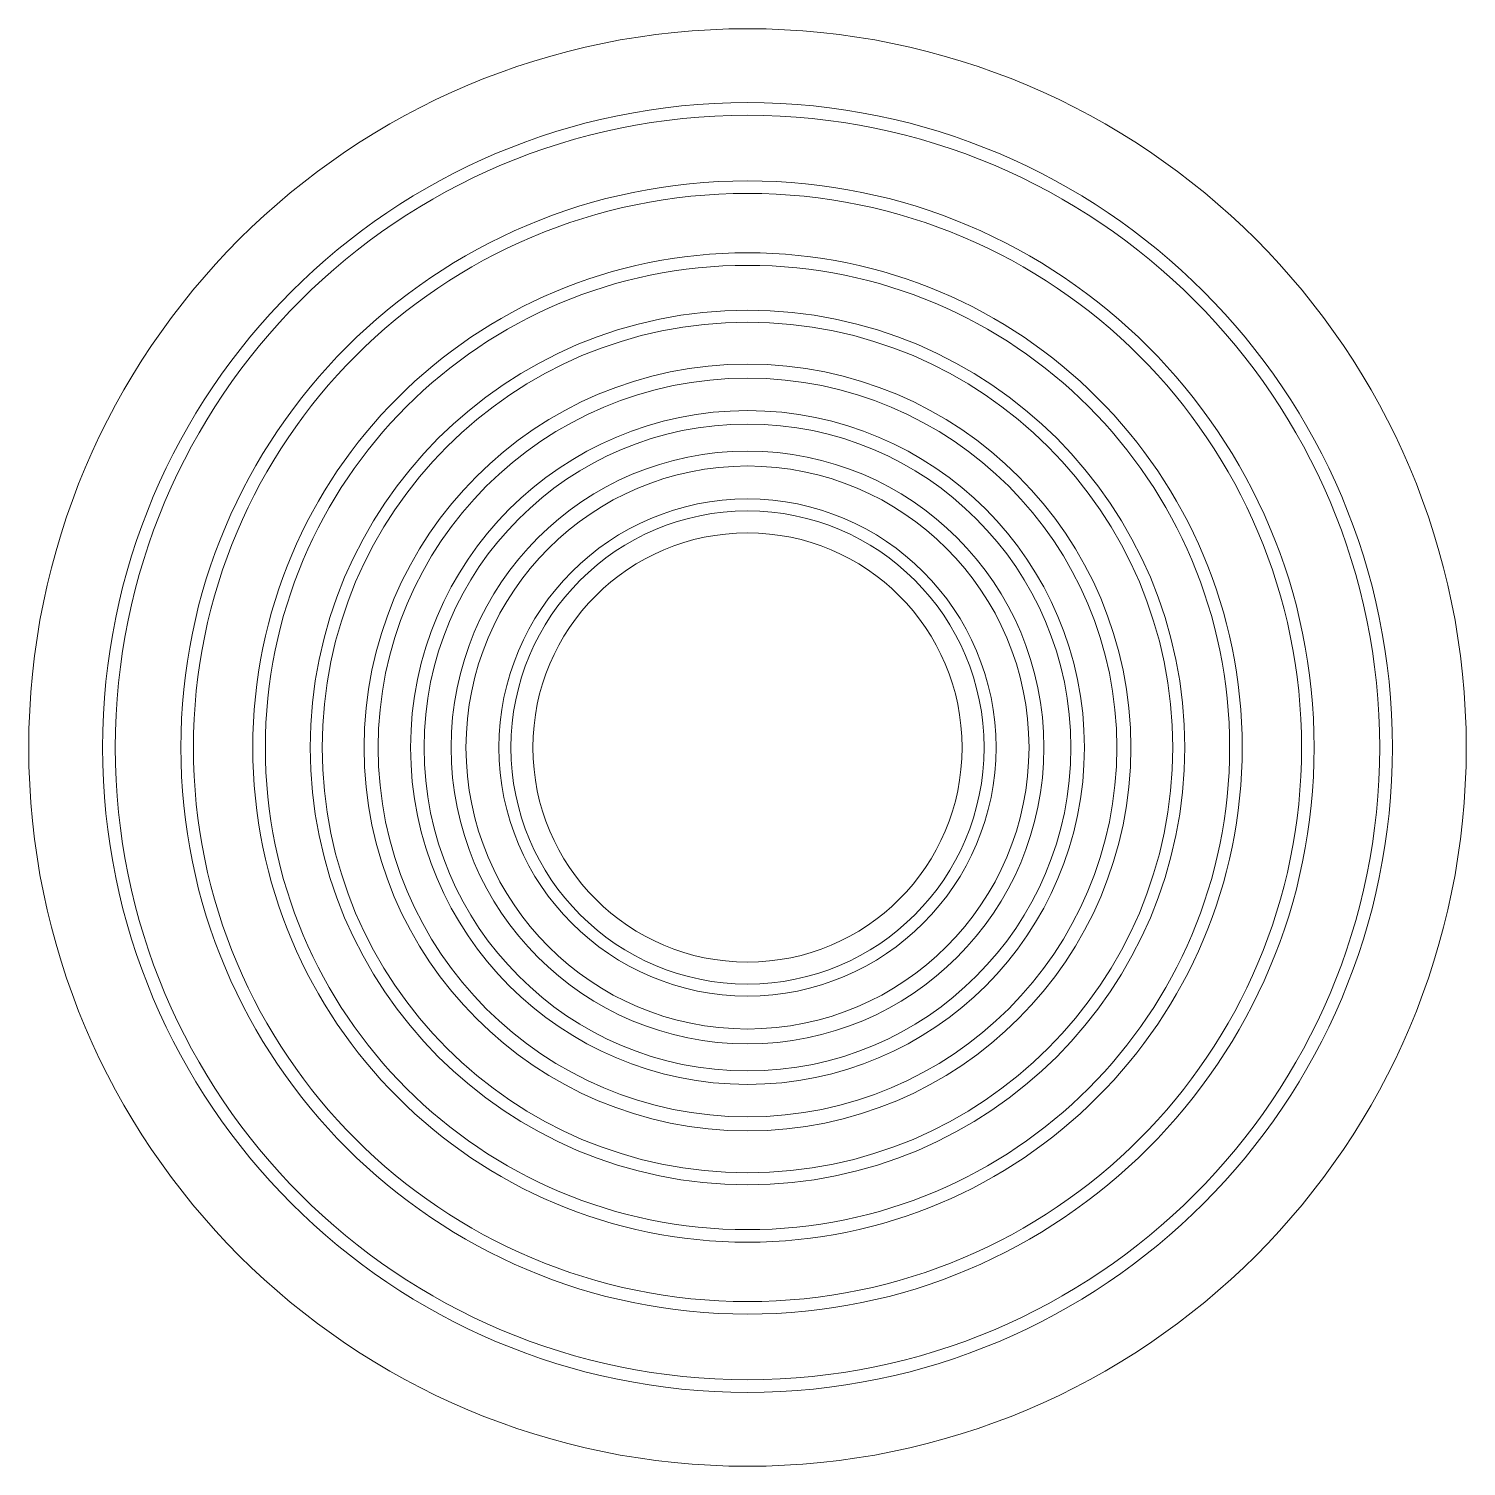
# Model space of a CAD drawing. Header units: inches. Extents: x -11.7 to 12.2, y -12.2 to 11.7.
import ezdxf

# ---------------------------------------------------------------- set-up
doc = ezdxf.new("R2010")
doc.units = ezdxf.units.IN
doc.header["$MEASUREMENT"] = 0
doc.layers.add('Design Layer-1', color=7, linetype='Continuous')

msp = doc.modelspace()

# ---------------------------------------------------------------- linework, layer by layer
at = {"layer": 'Design Layer-1', "color": 7, "linetype": 'Continuous', "lineweight": 5}
for radius in [12, 10.767, 10.555, 10.555, 9.461, 9.25, 8.259, 8.05, 7.3, 7.1, 6.4, 6.167, 5.625, 5.4, 4.95, 4.7, 4.15, 3.95, 3.583]:
    msp.add_circle((0.25, -0.25), radius, dxfattribs=at)

doc.saveas('drawing.dxf')
